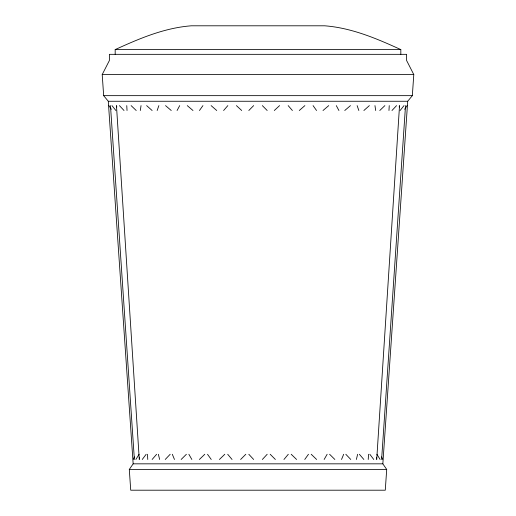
<?xml version="1.0" encoding="UTF-8"?>
<svg xmlns="http://www.w3.org/2000/svg" width="516" height="516" viewBox="0 0 516 516"><rect width="100%" height="100%" fill="white"/><g stroke="black" fill="none" stroke-linecap="round" stroke-linejoin="round"><path stroke-width="0.77" d="M388.967 110.508L389.245 105.619M368.224 459.472L368.553 454.273M381.621 459.472L405.524 105.619M382.84 463.832L407.711 101.259L412.342 95.654L413.787 74.549L406.621 60.527L406.621 54.335L109.379 54.335L109.379 60.527L102.213 74.549L103.658 95.654L108.289 101.259L133.16 463.832L129.297 469.437L130.722 490.2L385.278 490.2L386.703 469.437L382.84 463.832L133.16 463.832M139.539 457.24L139.275 459.472L116.468 105.619L116.829 107.018M140.307 110.508L141.036 105.619M356.369 459.472L357.627 454.273M399.171 107.018L399.532 105.619L376.725 459.472L376.461 457.24M157.161 110.508L158.87 105.619M341.528 459.472L343.682 454.273M133.244 459.472L134.444 456.873M177.078 110.508L179.71 105.619M324.151 459.472L327.131 454.273M135.895 459.472L139.107 454.273M404.705 109.282L407.027 105.619M199.453 110.508L202.936 105.619M304.762 459.472L308.478 454.273M142.255 459.472L146.176 454.273M400.113 110.508L404.009 105.619M283.955 459.472L288.296 454.273M223.609 110.508L227.833 105.619M152.136 459.472L156.638 454.273M262.354 459.472L267.185 454.273M391.986 110.508L396.552 105.619M165.23 459.472L170.183 454.273M248.815 110.508L253.646 105.619M240.624 459.472L245.803 454.273M181.142 459.472L186.392 454.273M219.423 459.472L224.789 454.273M199.395 459.472L204.781 454.273M379.782 110.508L384.884 105.619M274.293 110.508L279.588 105.619M363.883 110.508L369.366 105.619M299.274 110.508L304.879 105.619M344.759 110.508L350.461 105.619M323.01 110.508L328.744 105.619M115.178 54.335L115.178 49.601C139.423 38.513 164.404 27.864 191.313 25.8L324.687 25.8C351.596 27.864 376.577 38.513 400.822 49.601L400.822 54.335M115.178 49.601L400.822 49.601M102.213 74.549L413.787 74.549M103.658 95.654L412.342 95.654M108.289 101.259L407.711 101.259M129.297 469.437L386.703 469.437M187.256 105.619L192.99 110.508M165.539 105.619L171.241 110.508M211.121 105.619L216.726 110.508M146.634 105.619L152.117 110.508M236.412 105.619L241.707 110.508M131.116 105.619L136.218 110.508M311.219 454.273L316.605 459.472M291.211 454.273L296.577 459.472M329.608 454.273L334.858 459.472M270.197 454.273L275.376 459.472M262.354 105.619L267.185 110.508M345.817 454.273L350.77 459.472M119.448 105.619L124.014 110.508M248.815 454.273L253.646 459.472M359.362 454.273L363.864 459.472M288.167 105.619L292.391 110.508M227.704 454.273L232.045 459.472M111.991 105.619L115.887 110.508M369.824 454.273L373.745 459.472M207.522 454.273L211.238 459.472M313.064 105.619L316.547 110.508M108.973 105.619L111.295 109.282M376.893 454.273L380.105 459.472M188.869 454.273L191.849 459.472M336.29 105.619L338.922 110.508M381.556 456.873L382.756 459.472M172.318 454.273L174.472 459.472M357.13 105.619L358.839 110.508M158.373 454.273L159.631 459.472M374.964 105.619L375.693 110.508M110.476 105.619L134.379 459.472M147.447 454.273L147.776 459.472M126.755 105.619L127.033 110.508"/></g></svg>
